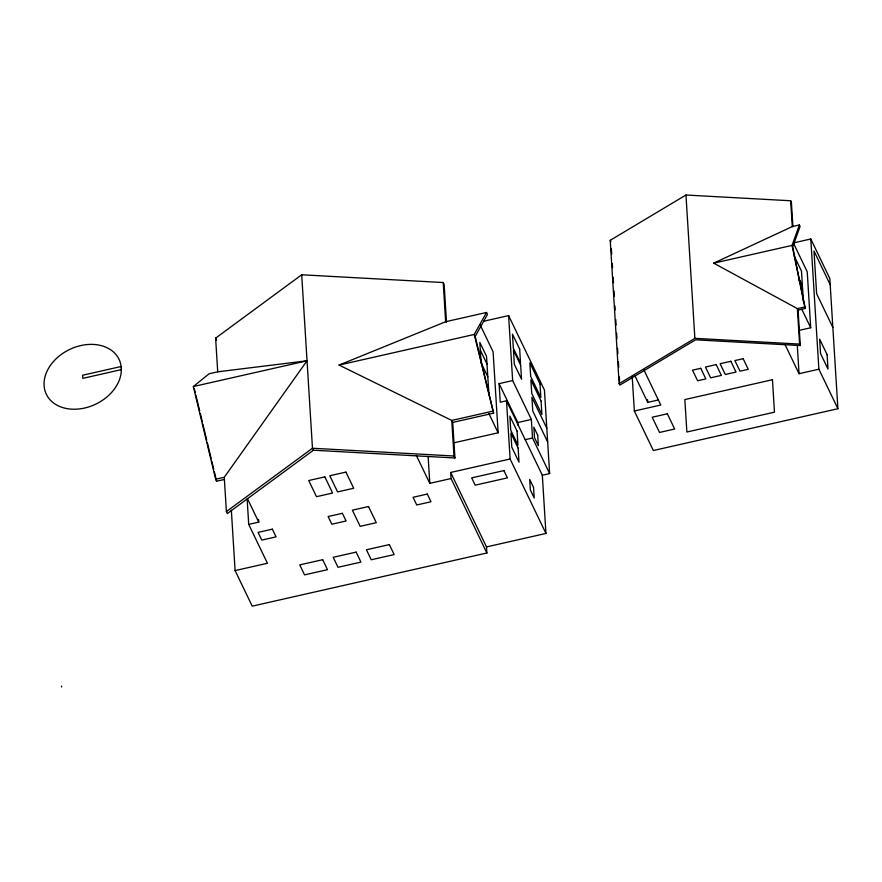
<?xml version="1.0" encoding="UTF-8"?>
<svg xmlns="http://www.w3.org/2000/svg" width="882" height="882" viewBox="0 0 882 882"><rect width="100%" height="100%" fill="white"/><g stroke="black" fill="none" stroke-linecap="round" stroke-linejoin="round"><path stroke-width="1.32" d="M798.089 310.089L805.2 308.48L792.036 245.405L799.39 224.965L792.29 226.575L713.692 263.156L797.383 308.623L798.089 310.089L800.294 345.557L695.578 339.813L619.837 385.103L619.131 383.637L610.223 240.312L685.964 195.021L790.68 200.765L791.386 202.221L792.907 226.685M486.533 312.46L474.24 334.454L493.622 413.151L452.72 422.412L451.771 420.438L339.052 365.071L445.642 321.721L486.533 312.46L487.481 314.433L475.189 336.428L493.622 413.151M452.72 422.412L454.936 457.978L313.43 450.217L227.347 513.567L226.398 511.582L224.26 477.283L307.035 360.793L217.711 371.818L209.111 373.77L193.334 386.548L215.66 479.235L216.619 481.208L223.984 479.543M217.711 371.818L215.616 338.126L301.699 274.776L443.205 282.538L444.153 284.522L446.501 322.349M226.398 511.582L312.471 448.243L453.987 456.005L454.936 457.978M619.131 383.637L694.873 338.346L799.588 344.09L800.294 345.557M121.077 366.526L82.599 375.247L82.798 378.367L121.264 369.646M793.811 242.837L810.79 238.989L829.808 278.503L837.9 408.719L653.364 450.526L634.345 411.012L632.229 377.055M713.692 263.156L792.036 245.405M193.334 386.548L307.035 360.793M483.534 321.28L508.605 315.602L544.437 390.042L549.629 473.579L542.331 475.233L506.5 400.781L500.237 402.203L499.091 383.637L512.651 380.561L531.361 419.457L532.519 438.012L549.629 473.579M339.052 365.071L474.24 334.454L475.189 336.428M804.494 307.013L797.383 308.623L799.588 344.09M799.004 330.397L810.701 327.751L807.228 271.766L793.591 243.432M492.663 411.177L451.771 420.438L453.987 456.005M215.66 479.235L224.26 477.283M499.091 383.637L517.8 422.522L531.361 419.457M454.241 442.742L498.132 432.797L493.104 351.797L479.984 324.543M634.775 375.467L647.73 402.379L657.906 400.075M634.345 411.012L660.783 405.025L643.717 369.547M785.156 344.818L799.048 373.703L818.882 369.205L837.9 408.719M525.22 439.666L532.519 438.012M450.669 472.465L510.116 458.993L545.947 533.445L486.5 546.917L450.669 472.465L451.044 478.54L486.875 552.992L252.219 606.154L235.097 570.588L231.349 510.259M247.147 499.102L248.713 524.382L258.735 522.111L258.569 519.443M416.304 455.355L429.788 483.358L451.044 478.54M235.097 570.588L267.433 563.267L248.713 524.382M830.194 284.677L813.987 251.006L816.644 293.761L832.851 327.431M799.39 224.965L800.095 226.431L792.742 246.872L805.2 308.48M794.274 256.122L801.495 271.138L802.399 285.603L798.508 277.521M798.618 279.252L802.51 287.334L803.403 301.798M801.815 309.273L810.701 327.751M610.223 240.312L610.928 241.767M546.818 428.244L531.901 397.275L532.761 411.001L547.667 441.981M480.293 350.088L487.018 364.057M481.087 362.855L487.812 376.823M486.368 384.949L488.606 389.601M488.849 413.493L498.132 432.797M313.43 450.217L312.471 448.243L301.699 274.776M215.616 338.126L216.564 340.099M247.412 498.562L258.735 522.111M194.283 388.521L195.242 392.501M195.881 395.147L199.707 411.034M200.346 413.68L202.265 421.629M202.893 424.275L206.73 440.162M207.369 442.808L211.195 458.695M211.834 461.352L213.742 469.29M214.381 471.936L216.619 481.208M810.79 238.989L818.882 369.205M790.68 200.765L792.29 226.575M797.306 345.667L799.048 373.703M685.964 195.021L694.873 338.346M647.564 399.722L647.73 402.379M611.347 248.592L611.689 254.06M612.284 263.608L612.538 267.709M613.133 277.257L613.475 282.725M613.982 290.917L614.313 296.374M614.908 305.933L615.162 310.023M615.757 319.582L616.099 325.039M616.606 333.231L616.948 338.688M617.543 348.247L617.885 353.704M618.392 361.896L618.734 367.353M619.318 376.912L619.583 381.002M542.331 475.233L545.947 533.445M517.8 422.522L517.966 425.179M508.605 315.602L512.651 380.561M506.5 400.781L510.116 458.993M488.937 395.026L486.533 356.339L479.819 342.37L480.999 361.355M486.5 546.917L486.875 552.992M443.205 282.538L445.642 321.721M428.134 456.744L429.788 483.358M61.531 686.141L61.575 686.979M121.297 368.059L121.22 372.215A40.329 30.297 -25.7 0 1 63.592 407.837A40.329 30.297 -25.7 0 1 60.318 355.17A40.329 30.297 -25.7 0 1 120.713 364.057L121.297 368.059M716.184 364.608L705.457 367.033L710.649 377.827L721.377 375.39L716.184 364.608M730.836 361.289L720.109 363.715L725.291 374.508L736.029 372.072L730.836 361.289M700.749 368.301L692.502 370.164L697.607 380.781L705.865 378.907L700.749 368.301M743.14 358.698L734.882 360.573L739.987 371.179L748.245 369.304L743.14 358.698M324.841 476.875L308.722 480.525L316.506 496.687L332.613 493.027L324.841 476.875M345.92 472.102L329.802 475.751L337.574 491.913L353.693 488.253L345.92 472.102M772.467 379.723L684.851 399.568L686.869 432.015L774.473 412.17L772.467 379.723M667.332 413.801L652.195 417.23L659.527 432.445L674.653 429.016L667.332 413.801M503.898 470.58L471.661 477.879L475.178 485.177L507.415 477.879L503.898 470.58M368.5 506.533L352.381 510.182L360.165 526.345L376.283 522.695L368.5 506.533M272.351 529.167L258.084 532.397L261.789 540.082L276.044 536.851L272.351 529.167M342.392 513.302L328.137 516.532L331.83 524.217L346.086 520.986L342.392 513.302M427.307 494.063L413.052 497.294L416.745 504.978L431 501.748L427.307 494.063M322.68 559.695L299.737 564.888L304.544 574.877L327.487 569.684L322.68 559.695M356.152 552.11L333.209 557.303L338.015 567.291L360.958 562.099L356.152 552.11M389.359 544.58L366.427 549.784L371.234 559.772L394.166 554.569L389.359 544.58M827.096 354.641L819.632 339.118L820.525 353.539L828 369.051L827.096 354.641M540.005 383.946L529.839 362.822L530.677 376.36L540.842 397.484L540.005 383.946M519.674 349.14L512.464 334.157L513.335 348.192L520.545 363.175L519.674 349.14M541.063 401.001L530.898 379.866L531.736 393.405L541.912 414.54L541.063 401.001M520.667 365.181L513.456 350.198L514.327 364.244L521.538 379.227L520.667 365.181M537.711 435.19L533.831 427.12L534.492 437.659L538.373 445.719L537.711 435.19M517.072 431.055L509.862 416.072L510.733 430.107L517.943 445.09L517.072 431.055M518.131 448.1L510.921 433.117L511.792 447.163L519.002 462.146L518.131 448.1M533.566 487.492L529.685 479.422L530.336 489.951L534.216 498.021L533.566 487.492"/></g></svg>
